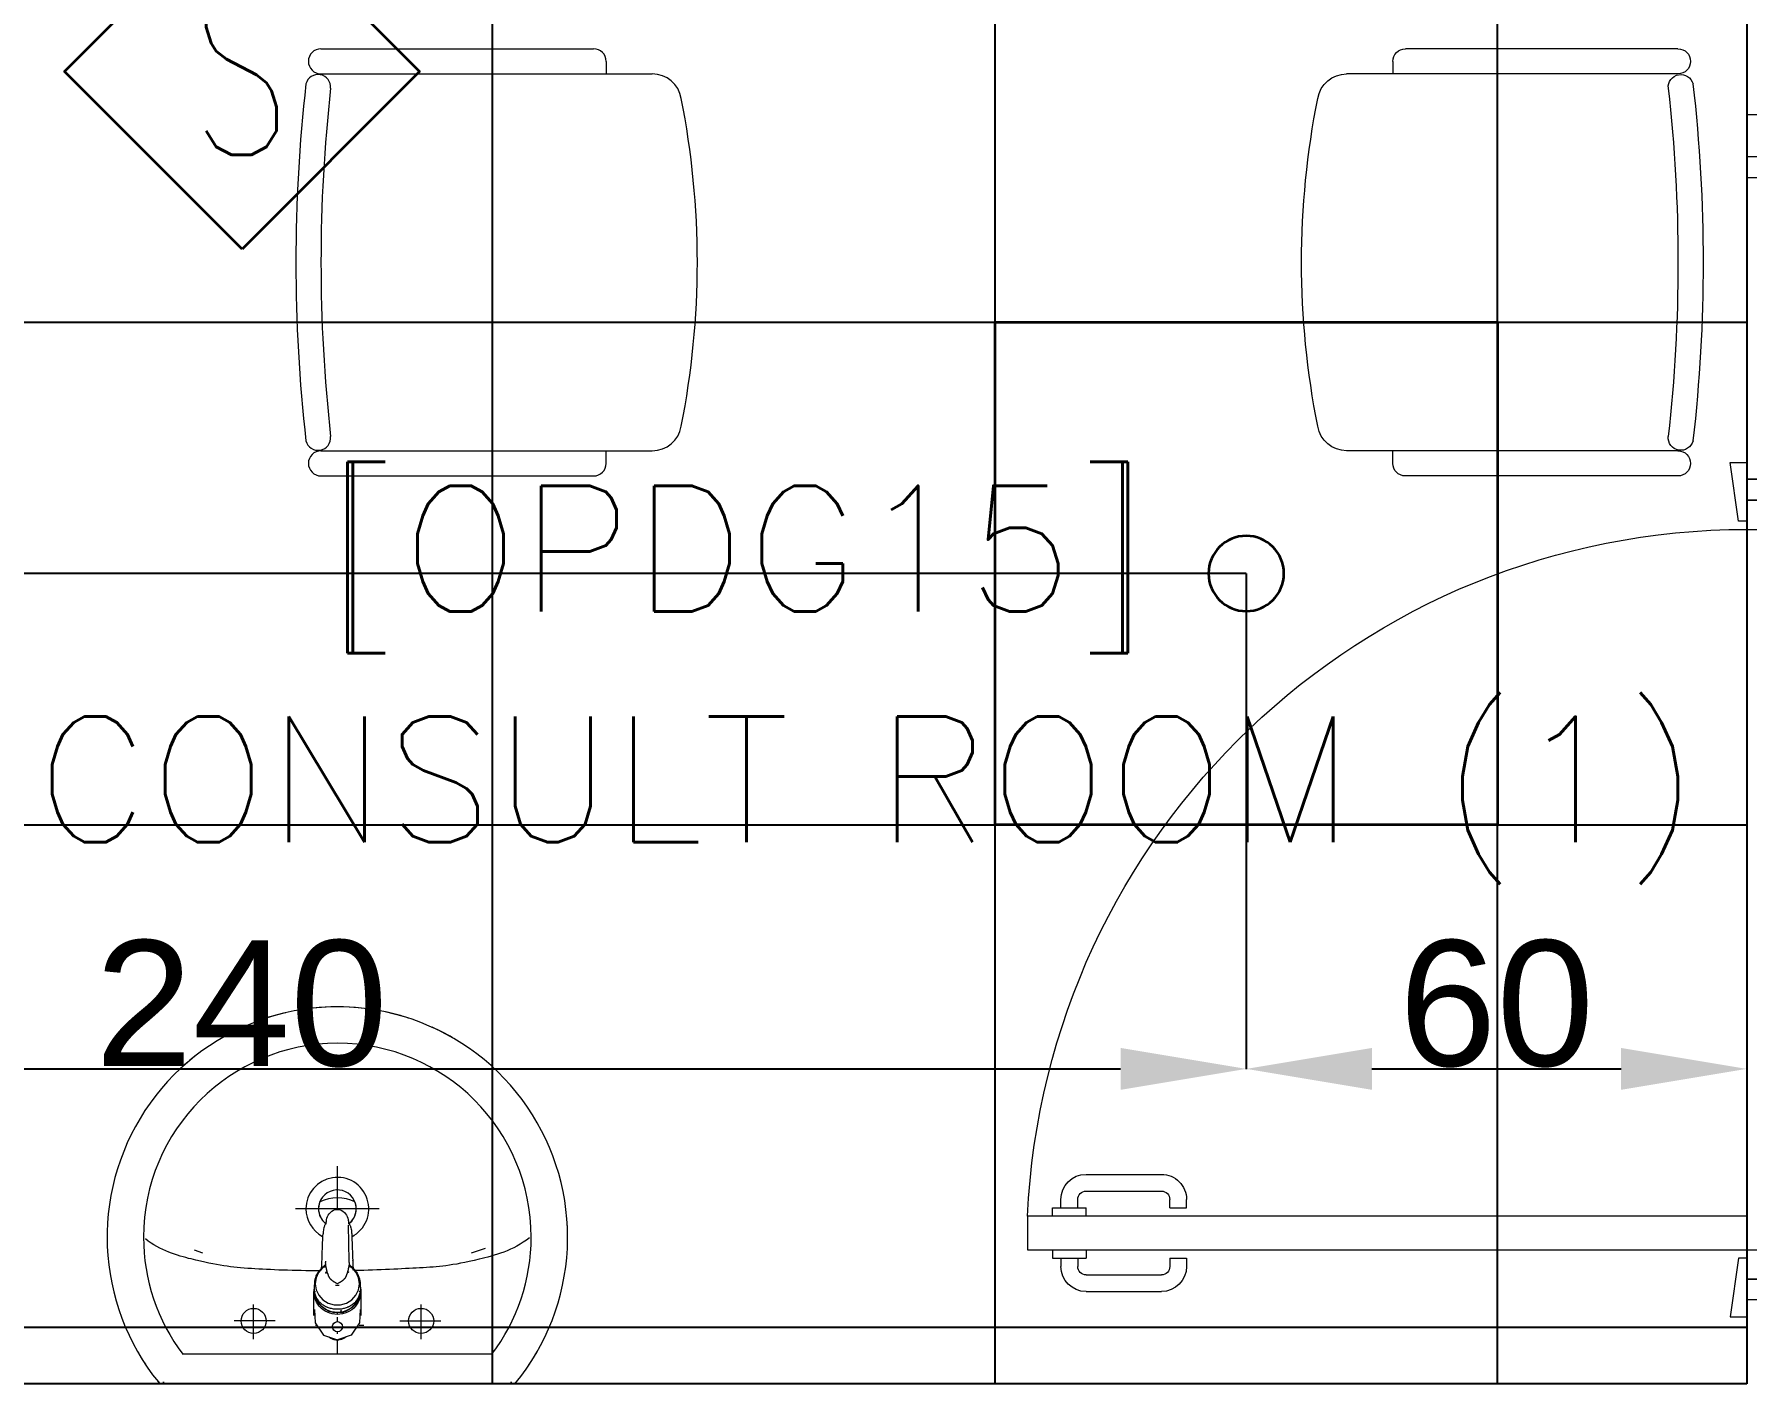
# Model space of a CAD drawing. Header units: inches. Extents: x -12418 to 57169, y -29325 to 19878.
# Drawn here: x 15653 to 17698, y -7167 to -5556 of the extents above; entities that cross this region are included whole.
import ezdxf
from ezdxf.enums import TextEntityAlignment as Align

# ---------------------------------------------------------------- set-up
doc = ezdxf.new("R2010")
doc.units = ezdxf.units.IN
doc.header["$LTSCALE"] = 25
doc.header["$MEASUREMENT"] = 0
doc.header["$PDMODE"] = 3
doc.layers.get('0').update_dxf_attribs({"color": 8})
doc.layers.get('Defpoints').update_dxf_attribs({"color": 8})
for name, color, linetype, lineweight in [('00-Ground Floor$0$72_EGR_BASE_TEXT', 252, 'Continuous', 5), ('00-Ground Floor$0$Aluminum', 251, 'Continuous', 5), ('00-Ground Floor$0$LOADING', 253, 'Continuous', 5), ('00-Ground Floor$0$P-SANR-FIXT', 6, 'Continuous', 18), ('00-Ground Floor$0$P-SANR-FIXT-1', 6, 'Continuous', 13), ('00-Ground Floor$0$Walls', 251, 'Continuous', 5), ('00-Ground Floor$0$Wooden Joinery', 251, 'Continuous', 5), ('E-DIM', 6, 'Continuous', 18), ('E-LITE-CIRC-NUMB', 6, 'Continuous', 25), ('E-LITE-CLNG', 150, 'Continuous', 35), ('E-LITE-CTRL', 6, 'Continuous', 25), ('F-ALRM-CLNG @ 100', 33, 'Continuous', 35)]:
    doc.layers.add(name, color=color, linetype=linetype, lineweight=lineweight)
doc.layers.add('00-Ground Floor$0$False Ceiling', color=251, linetype='Continuous')
doc.styles.add('00-Ground Floor$0$SIMPLEX', font='SIMPLEX.shx', dxfattribs={"height": 150})
doc.styles.add('DC_Simplex', font='SIMPLEX.shx', dxfattribs={"width": 0.7})
doc.styles.get("Standard").update_dxf_attribs({"font": 'arial.ttf'})
doc.dimstyles.get("Standard").update_dxf_attribs({"dimtxt": 150, "dimasz": 150, "dimexe": 0.18, "dimexo": 0.0625, "dimgap": 1, "dimtad": 1, "dimdec": 0, "dimlfac": 0.1, "dimzin": 0, "dimdsep": 46, "dimtxsty": 'Standard', "dimcen": 0.09, "dimclrd": 256, "dimclrt": 7, "dimadec": 0, "dimazin": 0, "dimtfac": 1, "dimtdec": 0, "dimtofl": 0, "dimtmove": 0, "dimatfit": 3, "dimfxl": 1, "dimtolj": 1, "dimtzin": 0, "dimarcsym": 0})

# ---------------------------------------------------------------- blocks, each defined once
blk = doc.blocks.new('00-Ground Floor$0$A$C72370EFE')
at = {"layer": '00-Ground Floor$0$Wooden Joinery'}
for p, q in [((-0.01, -0.04), (-0.02, -0.04)), ((-0.01, -0.03), (-0.01, -0.07)), ((0, -0.03), (-0.01, -0.03)), ((0.04, -0.03), (0.05, -0.03)), ((0.05, -0.03), (0.05, -0.07)), ((0.05, -0.04), (0.06, -0.04)), ((-0.01, -0.06), (-0.02, -0.06)), ((0.05, -0.06), (0.06, -0.06)), ((-0.05, -0.07), (-0.05, -0.16)), ((-0.03, -0.07), (-0.03, -0.16)), ((0, -0.07), (-0.01, -0.07)), ((0.04, -0.07), (0.05, -0.07)), ((0.07, -0.07), (0.07, -0.16)), ((0.09, -0.07), (0.09, -0.16)), ((-0.01, -0.17), (-0.02, -0.17)), ((-0.01, -0.17), (-0.01, -0.19)), ((0.05, -0.17), (0.06, -0.17)), ((0.05, -0.17), (0.05, -0.19)), ((-0.01, -0.19), (-0.02, -0.19)), ((0.05, -0.19), (0.06, -0.19))]:
    blk.add_line(p, q, dxfattribs=at)
for centre, radius, start, end in [((-0.02, -0.07), 0.03, 90, 180), ((0.06, -0.07), 0.03, 0, 90), ((-0.02, -0.07), 0.01, 90, 180), ((0.06, -0.07), 0.01, 0, 90), ((-0.02, -0.16), 0.03, 180, 270), ((-0.02, -0.16), 0.01, 180, 270), ((0.06, -0.16), 0.01, 270, 0), ((0.06, -0.16), 0.03, 270, 0)]:
    blk.add_arc(centre, radius, start, end, dxfattribs=at)
blk = doc.blocks.new('00-Ground Floor$0$A$C5DAD61B4')
at = {"layer": '00-Ground Floor$0$Wooden Joinery'}
for points in [[(80, 959.1), (80, 969.1), (10, 979.1), (10, 959.1)], [(940, 959.1), (940, 969.1), (1010, 979.1), (1010, 959.1)], [(70, 859.1), (70, 849.1), (0, 839.1), (0, 859.1)], [(120, 859.1), (120, 0), (80, 0), (80, 859.1)], [(950, 859.1), (950, 849.1), (1020, 839.1), (1020, 859.1)]]:
    blk.add_lwpolyline(points, close=True, dxfattribs=at)
for points in [[(45, 859.1), (45, 959.1), (20, 959.1), (20, 859.1), (45, 859.1)], [(45, 859.1), (80, 859.1), (80, 899.1), (90, 899.1), (90, 959.1), (45, 959.1), (45, 859.1)], [(975, 859.1), (940, 859.1), (940, 899.1), (930, 899.1), (930, 959.1), (975, 959.1), (975, 859.1)], [(975, 859.1), (975, 959.1), (1000, 959.1), (1000, 859.1), (975, 859.1)]]:
    blk.add_lwpolyline(points, dxfattribs=at)
blk.add_arc((80, 859.1), 860, 272.666, 0, dxfattribs=at)
at = {"layer": '00-Ground Floor$0$Wooden Joinery', "xscale": 999.9999999998854, "yscale": 999.9999999998854, "zscale": 999.9999999998854, "rotation": 180}
blk.add_blockref('00-Ground Floor$0$A$C72370EFE', (120, 0), dxfattribs=at)
blk = doc.blocks.new('00-Ground Floor$0$GF21016-P')
at = {"layer": '00-Ground Floor$0$LOADING', "extrusion": (-1.24384e-09, -1.20261e-09, -1)}
for p, q in [((0.0128, 0.0179), (0.0128, 0.4136)), ((0.4628, 0.0179), (0.4628, 0.4136)), ((-0.0022, 0.3585), (0.0128, 0.3585)), ((0.4778, 0.3585), (0.4628, 0.3585)), ((-0.0172, 0.0179), (-0.0172, 0.3435)), ((0.4928, 0.0179), (0.4928, 0.3435)), ((0.4778, 0.0029), (0.4778, 0.0029))]:
    blk.add_line(p, q, dxfattribs=at)
for centre, radius, start, end in [((-0.2378, -0.5362), 1.0036, 78.7568, 101.2432), ((-0.0478, 0.4136), 0.035, 0, 80.6557), ((-0.4278, 0.4136), 0.035, 99.3443, 180), ((0.0022, 0.3435), 0.015, 0, 90), ((-0.4778, 0.3435), 0.015, 90, 180), ((-0.0284, 0.0145), 0.015, 284.3864, 95.5209), ((-0.2378, 1.8928), 1.8749, 263.6341, 276.3659), ((-0.4471, 0.0145), 0.015, 84.4791, 255.6136), ((0.0022, 0.0179), 0.015, 270, 0), ((0.0022, 0.0179), 0.015, 180, 270), ((-0.2378, 1.8734), 1.8855, 263.5119, 276.4881), ((-0.4778, 0.0179), 0.015, 270, 0), ((-0.4778, 0.0179), 0.015, 180, 270)]:
    blk.add_arc(centre, radius, start, end, dxfattribs=at)
blk = doc.blocks.new('00-Ground Floor$0$FP_138-161_A_00_GFL_-0_080_Einreichung_Grundrisse_100')
at = {"layer": '00-Ground Floor$0$P-SANR-FIXT'}
blk.add_line((-0.0044, -0.0019), (-0.0045, -0.0021), dxfattribs=at)
at = {"layer": '00-Ground Floor$0$P-SANR-FIXT', "flags": 128}
blk.add_lwpolyline([(-0.0057, -0.0037), (-0.0058, -0.0039), (-0.006, -0.004)], dxfattribs=at)
blk = doc.blocks.new('00-Ground Floor$0$FP_139-161_A_00_GFL_-0_080_Einreichung_Grundrisse_100')
at = {"layer": '00-Ground Floor$0$P-SANR-FIXT'}
blk.add_line((0.0045, -0.0022), (0.0044, -0.002), dxfattribs=at)
at = {"layer": '00-Ground Floor$0$P-SANR-FIXT', "flags": 128}
blk.add_lwpolyline([(0.006, -0.004), (0.0059, -0.0039), (0.0057, -0.0038)], dxfattribs=at)
blk = doc.blocks.new('00-Ground Floor$0$IS_Ceraplus_B8204_BIM_BG _1_ - B8204AA - CERAPLUS single lever basin mixer with pop-up waste-V137-161_A_00_GFL_-0_080_Einreichung_Grundrisse_100')
at = {"layer": '00-Ground Floor$0$P-SANR-FIXT-1'}
h = blk.add_hatch(dxfattribs=at)
h.set_pattern_fill('FP_26', color=256, style=0, pattern_type=2)
h.set_pattern_definition([(225, (0.009, 0), (0.010607, -0.010607), []), (315, (0.009, 0), (0.010607, 0.010607), [])])
h.paths.add_polyline_path([(0.0056, -0.002), (0.0058, -0.0024), (0.0058, -0.0021)])
h.paths.add_polyline_path([(0.007, -0.0039), (0.0088, -0.0045), (0.0084, -0.0043)])
at = {"layer": '00-Ground Floor$0$LOADING'}
for p, q in [((-0.028, 0), (-0.028, -0.0281)), ((0.028, -0.0281), (0.028, 0)), ((-0.0274, -0.0337), (-0.0271, -0.0392)), ((-0.0262, -0.0282), (-0.0263, -0.0287)), ((0.0263, -0.0287), (0.0262, -0.0282)), ((0.0262, -0.0293), (0.0263, -0.0287)), ((0.0271, -0.0392), (0.0274, -0.0337)), ((-0.0137, -0.0512), (-0.0129, -0.0517)), ((0.0124, -0.052), (0.0133, -0.0515)), ((0.0185, -0.0618), (0.019, -0.0539)), ((0.019, -0.0539), (0.0188, -0.0561)), ((0.014, -0.0647), (0.0133, -0.1077))]:
    blk.add_line(p, q, dxfattribs=at)
at = {"layer": '00-Ground Floor$0$LOADING', "flags": 128}
for points in [[(-0.0272, -0.0069), (-0.0266, 0.009), (-0.0165, 0.0236), (0, 0.0291)], [(0.0272, -0.0069), (0.0266, 0.009), (0.0165, 0.0236), (0, 0.0291)], [(-0.0176, -0.0568), (-0.0224, -0.0513), (-0.0254, -0.0448), (-0.0264, -0.0376), (-0.0253, -0.0305), (-0.0222, -0.024), (-0.0172, -0.0186), (-0.0109, -0.0147), (-0.0037, -0.0127), (0.0037, -0.0127), (0.0109, -0.0147), (0.0172, -0.0186), (0.0222, -0.024), (0.0253, -0.0305), (0.0264, -0.0376), (0.0254, -0.0448), (0.0224, -0.0513), (0.0176, -0.0568)], [(-0.0271, -0.0393), (-0.027, -0.0403), (-0.0269, -0.0414), (-0.0267, -0.0424), (-0.0265, -0.0434), (-0.0262, -0.0444), (-0.0259, -0.0454), (-0.0255, -0.0464), (-0.0252, -0.0474), (-0.0247, -0.0484), (-0.0243, -0.0493), (-0.0238, -0.0502), (-0.0232, -0.0511), (-0.0226, -0.052), (-0.022, -0.0529), (-0.0214, -0.0537), (-0.0207, -0.0545), (-0.0199, -0.0553), (-0.0192, -0.0561), (-0.0184, -0.0568), (-0.0176, -0.0575), (-0.0173, -0.0577)], [(0.0173, -0.0577), (0.0181, -0.057), (0.0189, -0.0563), (0.0197, -0.0556), (0.0204, -0.0548), (0.0211, -0.054), (0.0218, -0.0532), (0.0224, -0.0523), (0.023, -0.0514), (0.0236, -0.0505), (0.0241, -0.0496), (0.0246, -0.0487), (0.025, -0.0477), (0.0254, -0.0467), (0.0258, -0.0458), (0.0261, -0.0448), (0.0264, -0.0437), (0.0266, -0.0427), (0.0268, -0.0417), (0.027, -0.0407), (0.0271, -0.0396), (0.0271, -0.0393)], [(-0.019, -0.0539), (-0.0185, -0.0615), (-0.0185, -0.0618)], [(-0.0162, -0.0579), (-0.0156, -0.058), (-0.0151, -0.0581), (-0.0146, -0.0583), (-0.0142, -0.0586), (-0.0139, -0.0588), (-0.0138, -0.0591)], [(-0.0138, -0.0591), (-0.0139, -0.0612), (-0.014, -0.0633)], [(0.0138, -0.0591), (0.0139, -0.0588), (0.0142, -0.0586), (0.0146, -0.0583), (0.0151, -0.0581), (0.0156, -0.058), (0.0162, -0.0579)], [(0.014, -0.0633), (0.0139, -0.0612), (0.0138, -0.0591)], [(0.0171, -0.0578), (0.0174, -0.0575), (0.0176, -0.0568)], [(-0.0181, -0.0728), (-0.0177, -0.083), (-0.0172, -0.0938)], [(0.0172, -0.0938), (0.0177, -0.083), (0.0181, -0.0728)], [(0.0184, -0.0651), (0.0184, -0.0652), (0.0184, -0.0652), (0.0184, -0.0652), (0.0184, -0.0654), (0.0184, -0.0655)], [(-0.0129, -0.1142), (-0.0124, -0.1161), (-0.0118, -0.1179), (-0.0109, -0.1197), (-0.0098, -0.1214), (-0.0084, -0.123), (-0.0067, -0.1244), (-0.0047, -0.1255), (-0.0025, -0.1263), (0, -0.1266)], [(0, -0.1266), (0.0025, -0.1263), (0.0047, -0.1255), (0.0067, -0.1244), (0.0084, -0.123), (0.0098, -0.1214), (0.0109, -0.1197), (0.0118, -0.1179), (0.0124, -0.1161), (0.0129, -0.1142)]]:
    blk.add_lwpolyline(points, dxfattribs=at)
at = {"layer": '00-Ground Floor$0$LOADING'}
for centre, radius, start, end in [((0, 0.0135), 0.00603, 0, 180), ((0, 0.0135), 0.00603, 180, 0), ((-0.009, 0), 0.005, 300, 315), ((0.009, 0), 0.005, 225, 240)]:
    blk.add_arc(centre, radius, start, end, dxfattribs=at)
for centre, major_axis, start_param, end_param in [((0, -0.0281), (-0.028, 0), 4.712389, 6.47291), ((0, -0.0287), (0.0267, 0), 1.570796, 3.036556), ((0, -0.0287), (0.0263, 0), 2.625648, 2.791756), ((0, -0.0287), (-0.0263, 0), 4.712389, 5.759587), ((0, -0.0281), (0.028, 0), 6.093357, 7.853982), ((0, -0.0287), (0.0267, 0), 0.105099, 1.570796), ((0, -0.0287), (0.0262, 0), 0.523599, 1.570796), ((0, -0.0287), (0.0262, 0), 0.349919, 0.515945), ((0, -0.0321), (0.0275, 0), 3.141823, 3.202701), ((0, -0.0321), (0.0275, 0), 3.239313, 3.439417), ((0, -0.0281), (0.028, 0), 3.371221, 3.483334), ((0, -0.0287), (0.0267, 0), 6.059374, 6.108652), ((0, -0.0321), (0.0275, 0), 5.985527, 6.185455), ((0, -0.0281), (0.028, 0), 5.94107, 6.05344), ((0, -0.0321), (0.0275, 0), 6.222066, 6.282955), ((0, -0.0312), (0.0248, 0), 4.111947, 4.191073), ((0, -0.0281), (0.028, 0), 4.202431, 4.259552), ((0, -0.0287), (0.0263, 0), 4.169225, 4.2325), ((0, -0.0281), (0.028, 0), 5.172057, 5.222265)]:
    blk.add_ellipse(centre, major_axis=major_axis, ratio=0.961262, start_param=start_param, end_param=end_param, dxfattribs=at)
for points, knots in [([(-0.0215, -0.0162), (-0.0216, -0.0163), (-0.0219, -0.0167), (-0.0227, -0.0177), (-0.0238, -0.0192), (-0.0249, -0.0211), (-0.0258, -0.0231), (-0.0266, -0.0253), (-0.0273, -0.0282), (-0.0275, -0.0305), (-0.0275, -0.0321)], [0.7859035, 0.7859035, 0.7859035, 0.7859035, 0.7916667, 0.8055556, 0.8333333, 0.8611111, 0.8888889, 0.9166667, 0.9444444, 1, 1, 1, 1]), ([(0.021, -0.0157), (0.0208, -0.0154), (0.0203, -0.0149), (0.0192, -0.0139), (0.0177, -0.0127), (0.0161, -0.0117), (0.0148, -0.0109), (0.0138, -0.0104), (0.0127, -0.0099), (0.0113, -0.0093), (0.0087, -0.0084), (0.0048, -0.0075), (0, -0.0071), (-0.0048, -0.0075), (-0.0087, -0.0084), (-0.0113, -0.0093), (-0.0127, -0.0099), (-0.0138, -0.0104), (-0.0148, -0.0109), (-0.0161, -0.0117), (-0.0177, -0.0127), (-0.0191, -0.0139), (-0.0202, -0.0149), (-0.0208, -0.0154), (-0.021, -0.0157)], [0.2222222, 0.2222222, 0.2222222, 0.2222222, 0.2361111, 0.25, 0.2777778, 0.3055556, 0.3194444, 0.3333333, 0.3472222, 0.3611111, 0.3888889, 0.4444444, 0.5, 0.5555556, 0.6111111, 0.6388889, 0.6527778, 0.6666667, 0.6805556, 0.6944444, 0.7222222, 0.75, 0.7638889, 0.7777778, 0.7777778, 0.7777778, 0.7777778]), ([(0.0275, -0.0321), (0.0275, -0.0305), (0.0273, -0.0282), (0.0266, -0.0253), (0.0258, -0.0231), (0.0249, -0.0211), (0.0238, -0.0192), (0.0227, -0.0177), (0.0219, -0.0167), (0.0216, -0.0163), (0.0215, -0.0162)], [0, 0, 0, 0, 0.0555556, 0.0833333, 0.1111111, 0.1388889, 0.1666667, 0.1944444, 0.2083333, 0.2142181, 0.2142181, 0.2142181, 0.2142181]), ([(0, -0.0378), (-0.0005, -0.038), (-0.0012, -0.0384), (-0.0021, -0.0389), (-0.0028, -0.0393), (-0.0035, -0.0397), (-0.0042, -0.04), (-0.0049, -0.0405), (-0.0055, -0.0409), (-0.0061, -0.0414), (-0.0067, -0.0419), (-0.0072, -0.0424), (-0.0078, -0.0429), (-0.0083, -0.0435), (-0.0088, -0.0441), (-0.0092, -0.0446), (-0.0096, -0.0452), (-0.01, -0.0459), (-0.0103, -0.0466), (-0.0105, -0.0472), (-0.0107, -0.0477), (-0.0108, -0.0481), (-0.0109, -0.0484), (-0.0111, -0.0489), (-0.0114, -0.0497), (-0.0118, -0.0509), (-0.0122, -0.0521), (-0.0124, -0.053), (-0.0126, -0.0537), (-0.0128, -0.0544), (-0.0129, -0.0552), (-0.0131, -0.0559), (-0.0132, -0.0566), (-0.0134, -0.0572), (-0.0136, -0.0581), (-0.0137, -0.0587), (-0.0138, -0.0591)], [0, 0, 0, 0, 0.055556, 0.083333, 0.111111, 0.138889, 0.166667, 0.194444, 0.222222, 0.25, 0.277778, 0.305556, 0.333333, 0.361111, 0.388889, 0.416667, 0.444444, 0.472222, 0.5, 0.527778, 0.541667, 0.555556, 0.569444, 0.583333, 0.611111, 0.666667, 0.722222, 0.75, 0.777778, 0.805556, 0.833333, 0.861111, 0.888889, 0.916667, 0.944444, 1, 1, 1, 1]), ([(0, -0.0357), (-0.0006, -0.0357), (-0.0013, -0.0357), (-0.002, -0.0357), (-0.0022, -0.0357)], [0, 0, 0, 0, 0.1, 0.1298359, 0.1298359, 0.1298359, 0.1298359]), ([(0.0022, -0.0357), (0.002, -0.0357), (0.0013, -0.0357), (0.0006, -0.0357), (0, -0.0357)], [0.8701578, 0.8701578, 0.8701578, 0.8701578, 0.9, 1, 1, 1, 1]), ([(0.0138, -0.0591), (0.0137, -0.0587), (0.0136, -0.0581), (0.0134, -0.0572), (0.0132, -0.0566), (0.0131, -0.0559), (0.0129, -0.0552), (0.0128, -0.0544), (0.0126, -0.0537), (0.0124, -0.053), (0.0122, -0.0521), (0.0118, -0.0509), (0.0114, -0.0497), (0.0111, -0.0489), (0.0109, -0.0484), (0.0108, -0.0481), (0.0107, -0.0477), (0.0105, -0.0472), (0.0103, -0.0466), (0.01, -0.0459), (0.0096, -0.0452), (0.0092, -0.0446), (0.0088, -0.0441), (0.0083, -0.0435), (0.0078, -0.0429), (0.0072, -0.0424), (0.0067, -0.0419), (0.0061, -0.0414), (0.0055, -0.0409), (0.0049, -0.0405), (0.0042, -0.04), (0.0035, -0.0397), (0.0028, -0.0393), (0.0021, -0.0389), (0.0012, -0.0384), (0.0005, -0.038), (0, -0.0378)], [0, 0, 0, 0, 0.055556, 0.083333, 0.111111, 0.138889, 0.166667, 0.194444, 0.222222, 0.25, 0.277778, 0.333333, 0.388889, 0.416667, 0.430556, 0.444444, 0.458333, 0.472222, 0.5, 0.527778, 0.555556, 0.583333, 0.611111, 0.638889, 0.666667, 0.694444, 0.722222, 0.75, 0.777778, 0.805556, 0.833333, 0.861111, 0.888889, 0.916667, 0.944444, 1, 1, 1, 1]), ([(-0.0188, -0.0538), (-0.0188, -0.0547), (-0.0186, -0.0582), (-0.0185, -0.0619), (-0.0184, -0.0646)], [0.6724021, 0.6724021, 0.6724021, 0.6724021, 0.75, 1, 1, 1, 1]), ([(-0.0162, -0.0579), (-0.0162, -0.0578), (-0.0163, -0.0578), (-0.0165, -0.0577), (-0.0166, -0.0575), (-0.0167, -0.0574), (-0.0169, -0.0573), (-0.017, -0.0572), (-0.0172, -0.0571), (-0.0173, -0.057), (-0.0175, -0.0569), (-0.0176, -0.0568)], [0, 0, 0, 0, 0.1, 0.2, 0.3, 0.4, 0.5, 0.6, 0.7, 0.8, 1, 1, 1, 1]), ([(-0.0148, -0.0587), (-0.015, -0.0586), (-0.0159, -0.0583), (-0.0167, -0.058), (-0.0172, -0.0578)], [0.8, 0.8, 0.8, 0.8, 0.85, 1, 1, 1, 1]), ([(0.0141, -0.0613), (0.0141, -0.0611), (0.0143, -0.0608), (0.0145, -0.0604), (0.0148, -0.06), (0.0151, -0.0596), (0.0153, -0.0594), (0.0155, -0.0592), (0.0156, -0.059), (0.0158, -0.0588), (0.016, -0.0587), (0.0163, -0.0585), (0.0165, -0.0583), (0.0166, -0.0582)], [0.3333333, 0.3333333, 0.3333333, 0.3333333, 0.4166667, 0.5, 0.5833333, 0.6666667, 0.7083333, 0.75, 0.7916667, 0.8333333, 0.875, 0.9166667, 1, 1, 1, 1]), ([(0.0176, -0.0568), (0.0175, -0.0569), (0.0173, -0.057), (0.0172, -0.0571), (0.017, -0.0572), (0.0169, -0.0573), (0.0167, -0.0574), (0.0166, -0.0575), (0.0165, -0.0577), (0.0163, -0.0578), (0.0162, -0.0578), (0.0162, -0.0579)], [0, 0, 0, 0, 0.2, 0.3, 0.4, 0.5, 0.6, 0.7, 0.8, 0.9, 1, 1, 1, 1]), ([(0.0184, -0.0646), (0.0185, -0.0619), (0.0186, -0.0582), (0.0188, -0.0547), (0.0188, -0.0538)], [0, 0, 0, 0, 0.25, 0.3275586, 0.3275586, 0.3275586, 0.3275586]), ([(-0.0131, -0.1116), (-0.0132, -0.1115), (-0.0135, -0.1109), (-0.0141, -0.1099), (-0.0147, -0.1086), (-0.0153, -0.1072), (-0.0159, -0.1053), (-0.0167, -0.1021), (-0.0171, -0.0992), (-0.0171, -0.0973)], [0.4856715, 0.4856715, 0.4856715, 0.4856715, 0.5, 0.55, 0.6, 0.65, 0.7, 0.8, 1, 1, 1, 1]), ([(0.0131, -0.1116), (0.0133, -0.1113), (0.0137, -0.1106), (0.0142, -0.1096), (0.0147, -0.1084), (0.0153, -0.1072), (0.0159, -0.1053), (0.0167, -0.1021), (0.0171, -0.0992), (0.0171, -0.0973)], [-0.5143371, -0.5143371, -0.5143371, -0.5143371, -0.475, -0.4375, -0.4, -0.35, -0.3, -0.2, 0, 0, 0, 0]), ([(-0.0132, -0.1091), (-0.0132, -0.1096), (-0.0132, -0.1103), (-0.0132, -0.1111), (-0.0132, -0.1115), (-0.0132, -0.1118), (-0.0131, -0.1122), (-0.0131, -0.1125), (-0.0131, -0.1128), (-0.0131, -0.1131), (-0.013, -0.1134), (-0.013, -0.1138), (-0.0129, -0.1141), (-0.0129, -0.1142)], [0.2, 0.2, 0.2, 0.2, 0.4, 0.5, 0.55, 0.6, 0.65, 0.7, 0.75, 0.8, 0.85, 0.9, 1, 1, 1, 1]), ([(0.0129, -0.1142), (0.0129, -0.1141), (0.013, -0.1138), (0.013, -0.1134), (0.0131, -0.1131), (0.0131, -0.1128), (0.0131, -0.1125), (0.0131, -0.1122), (0.0132, -0.1118), (0.0132, -0.1115), (0.0132, -0.1111), (0.0132, -0.1103), (0.0132, -0.1096), (0.0132, -0.1091)], [0, 0, 0, 0, 0.1, 0.15, 0.2, 0.25, 0.3, 0.35, 0.4, 0.45, 0.5, 0.6, 0.8, 0.8, 0.8, 0.8])]:
    blk.add_open_spline(points, degree=3, knots=knots, dxfattribs=at)
for points in [[(-0.0172, -0.0578), (-0.0171, -0.0578), (-0.0169, -0.058), (-0.0167, -0.0581), (-0.0166, -0.0582)], [(-0.0162, -0.0579), (-0.0162, -0.0579), (-0.0164, -0.0581), (-0.0165, -0.0582), (-0.0166, -0.0583), (-0.0166, -0.0582), (-0.0166, -0.0582)], [(-0.0166, -0.0582), (-0.0163, -0.0585), (-0.0156, -0.059), (-0.0148, -0.0599), (-0.0142, -0.0609), (-0.0139, -0.0617), (-0.0138, -0.0621)], [(0.0172, -0.0578), (0.0168, -0.0579), (0.0158, -0.0583), (0.0147, -0.0587), (0.0141, -0.059)], [(0.0166, -0.0582), (0.0166, -0.0582), (0.0166, -0.0583), (0.0165, -0.0582), (0.0164, -0.0581), (0.0162, -0.0579), (0.0162, -0.0579)], [(0.0166, -0.0582), (0.0167, -0.0582), (0.0168, -0.0581), (0.0169, -0.058), (0.0169, -0.058)], [(0.0169, -0.058), (0.017, -0.0579), (0.0171, -0.0579), (0.0171, -0.0578)], [(-0.0184, -0.0646), (-0.0183, -0.0659), (-0.0182, -0.0684), (-0.0181, -0.0709), (-0.0181, -0.0721)], [(-0.014, -0.0633), (-0.014, -0.0633), (-0.014, -0.0633), (-0.014, -0.0633)], [(-0.014, -0.0646), (-0.014, -0.0644), (-0.014, -0.064), (-0.014, -0.0635), (-0.014, -0.0633)], [(0.014, -0.0633), (0.014, -0.0633), (0.014, -0.0633), (0.014, -0.0633)], [(0.014, -0.0633), (0.014, -0.0635), (0.014, -0.064), (0.014, -0.0644), (0.014, -0.0647)], [(0.0181, -0.0721), (0.0181, -0.0709), (0.0182, -0.0684), (0.0183, -0.0659), (0.0184, -0.0646)], [(-0.0172, -0.0938), (-0.0172, -0.0944), (-0.0172, -0.0956), (-0.0171, -0.0967), (-0.0171, -0.0973)], [(0.0171, -0.0973), (0.0171, -0.0967), (0.0172, -0.0956), (0.0172, -0.0944), (0.0172, -0.0938)]]:
    blk.add_open_spline(points, degree=3, dxfattribs=at)
for name in ['00-Ground Floor$0$FP_138-161_A_00_GFL_-0_080_Einreichung_Grundrisse_100', '00-Ground Floor$0$FP_139-161_A_00_GFL_-0_080_Einreichung_Grundrisse_100']:
    blk.add_blockref(name, (0, 0), dxfattribs=at)
blk = doc.blocks.new('00-Ground Floor$0$_100_WB_KER_REN_55x45x18 - _100_WB_KER_REN_55x45x18-V63-161_A_00_GFL_-0_080_Einreichung_Grundrisse_100')
at = {"layer": '00-Ground Floor$0$LOADING'}
for p, q in [((-0.2075, 0.225), (-0.2075, 0.2227)), ((0.2074, 0.225), (-0.2074, 0.225)), ((0.2075, 0.2227), (0.2075, 0.225)), ((-0.1855, 0.1899), (0.1855, 0.1899)), ((0, 0.1899), (0, 0.1724)), ((-0.1, 0.172), (-0.1, 0.1303)), ((0, 0.1656), (0, 0.1628)), ((0.1, 0.172), (0.1, 0.1303)), ((-0.0744, 0.15), (-0.1234, 0.15)), ((-0.0259, 0.155), (-0.0315, 0.155)), ((0, 0.1509), (0, 0.1454)), ((0.026, 0.155), (0.0248, 0.155)), ((0.0744, 0.15), (0.1234, 0.15)), ((0, 0.1422), (0, 0.1399)), ((-0.1763, 0.0637), (-0.1598, 0.0692)), ((0.1605, 0.0691), (0.1707, 0.0656)), ((-0.05, 0.0161), (0.05, 0.0161)), ((0, 0.0168), (0, -0.0348))]:
    blk.add_line(p, q, dxfattribs=at)
at = {"layer": '00-Ground Floor$0$LOADING', "flags": 128}
for points in [[(-0.2121, 0.225), (-0.219, 0.2164), (-0.2254, 0.2075), (-0.2316, 0.1983), (-0.2373, 0.189), (-0.2427, 0.1794), (-0.2476, 0.1696), (-0.2522, 0.1596), (-0.2564, 0.1494), (-0.2602, 0.1391), (-0.2635, 0.1286), (-0.2665, 0.118), (-0.269, 0.1073), (-0.271, 0.0965), (-0.2727, 0.0856), (-0.2739, 0.0747), (-0.2747, 0.0637), (-0.275, 0.0527), (-0.275, 0.05)], [(0.275, 0.05), (0.2748, 0.061), (0.2741, 0.072), (0.273, 0.0829), (0.2715, 0.0938), (0.2695, 0.1046), (0.2671, 0.1154), (0.2643, 0.126), (0.261, 0.1365), (0.2574, 0.1469), (0.2533, 0.1571), (0.2488, 0.1671), (0.2439, 0.177), (0.2387, 0.1866), (0.233, 0.1961), (0.227, 0.2053), (0.2206, 0.2142), (0.2138, 0.2229), (0.2121, 0.225)], [(-0.275, 0.05), (-0.2748, 0.039), (-0.2741, 0.028), (-0.273, 0.0171), (-0.2715, 0.0062), (-0.2695, -0.0046), (-0.2671, -0.0154), (-0.2643, -0.026), (-0.261, -0.0365), (-0.2574, -0.0469), (-0.2533, -0.0571), (-0.2488, -0.0671), (-0.2439, -0.077), (-0.2387, -0.0866), (-0.233, -0.0961), (-0.227, -0.1053), (-0.2206, -0.1142), (-0.2138, -0.1229), (-0.2067, -0.1313), (-0.1993, -0.1395), (-0.1916, -0.1473), (-0.1836, -0.1548), (-0.1752, -0.162), (-0.1666, -0.1688), (-0.1577, -0.1753), (-0.1486, -0.1814), (-0.1392, -0.1872), (-0.1296, -0.1925), (-0.1198, -0.1975), (-0.1098, -0.2021), (-0.0996, -0.2063), (-0.0893, -0.2101), (-0.0788, -0.2135), (-0.0682, -0.2164), (-0.0575, -0.2189), (-0.0467, -0.221), (-0.0359, -0.2227), (-0.0249, -0.2239), (-0.014, -0.2246), (-0.003, -0.225), (0.008, -0.2249), (0.019, -0.2243), (0.03, -0.2234), (0.0409, -0.2219), (0.0517, -0.2201), (0.0625, -0.2178), (0.0731, -0.2151), (0.0837, -0.212), (0.0941, -0.2084), (0.1043, -0.2044), (0.1144, -0.2001), (0.1243, -0.1953), (0.1341, -0.1901), (0.1436, -0.1846), (0.1528, -0.1786), (0.1618, -0.1723), (0.1706, -0.1657), (0.1791, -0.1587), (0.1873, -0.1514), (0.1952, -0.1437), (0.2028, -0.1358), (0.21, -0.1275), (0.217, -0.119), (0.2236, -0.1101), (0.2298, -0.1011), (0.2356, -0.0918), (0.2411, -0.0822), (0.2462, -0.0725), (0.2509, -0.0625), (0.2552, -0.0524), (0.2591, -0.0421), (0.2626, -0.0317), (0.2656, -0.0211), (0.2683, -0.0104), (0.2705, 0.0003), (0.2722, 0.0112), (0.2736, 0.0221), (0.2745, 0.0331), (0.2749, 0.0441), (0.275, 0.05)]]:
    blk.add_lwpolyline(points, dxfattribs=at)
at = {"layer": '00-Ground Floor$0$LOADING'}
for centre in [(-0.1, 0.15), (0.1, 0.15)]:
    blk.add_circle(centre, 0.015, dxfattribs=at)
for centre, radius, start, end in [((0, 0.05), 0.275, 140.4788, 141.2381), ((0, 0.05), 0.275, 38.7619, 39.5212), ((0, 0.05), 0.275, 145.9324, 150.3591), ((0, 0.05), 0.2315, 142.8209, 180), ((0, 0.05), 0.2315, 0, 37.1791), ((0, 0.05), 0.275, 29.6409, 34.0676), ((0, 0.155), 0.0175, 54.0899, 125.9101), ((0, 0.155), 0.0175, 68.869, 83.8798), ((0, 0.155), 0.0175, 251.9463, 258.2346), ((0, 0.05), 0.275, 180, 183.6225), ((0, 0.05), 0.2315, 180, 0), ((0, 0.0161), 0.0375, 117.1305, 0), ((0, 0.0161), 0.0375, 0, 61.4146), ((0, 0.0161), 0.0225, 129.5025, 0), ((0, 0.0161), 0.0225, 156.725, 162.0134), ((0, 0.0161), 0.0225, 138.0808, 143.3939), ((0, 0.0161), 0.0225, 0, 51.4286), ((0, 0.0161), 0.0225, 36.616, 41.9265), ((0, 0.0161), 0.0225, 17.9887, 23.276), ((0, 0.0161), 0.0225, 180, 193.3417), ((0, 0.0161), 0.0225, 197.0466, 201.508), ((0, 0.05), 0.047, 243.4433, 296.5567), ((0, 0.0161), 0.0225, 338.492, 342.9534), ((0, 0.0161), 0.0225, 346.6583, 0), ((0, 0.05), 0.275, 307.6689, 312), ((0, 0.05), 0.275, 240, 245.6589), ((0, 0.05), 0.275, 252, 257.5535), ((0, 0.05), 0.275, 264, 276), ((0, 0.05), 0.275, 282.9241, 288)]:
    blk.add_arc(centre, radius, start, end, dxfattribs=at)
for points, knots in [([(-0.2074, 0.225), (-0.2078, 0.225), (-0.2086, 0.225), (-0.2095, 0.225), (-0.2102, 0.225), (-0.2106, 0.225), (-0.2109, 0.225), (-0.2111, 0.225), (-0.2114, 0.225), (-0.2116, 0.225), (-0.2118, 0.225), (-0.2119, 0.225), (-0.2119, 0.225)], [-1, -1, -1, -1, -0.8333333, -0.6666667, -0.5833333, -0.5, -0.4583333, -0.4166667, -0.3333333, -0.2916667, -0.25, -0.1666667, -0.1666667, -0.1666667, -0.1666667]), ([(0.2119, 0.225), (0.2119, 0.225), (0.2118, 0.225), (0.2116, 0.225), (0.2114, 0.225), (0.2111, 0.225), (0.2109, 0.225), (0.2106, 0.225), (0.2102, 0.225), (0.2095, 0.225), (0.2086, 0.225), (0.2078, 0.225), (0.2074, 0.225)], [-0.8333333, -0.8333333, -0.8333333, -0.8333333, -0.75, -0.7083333, -0.6666667, -0.5833333, -0.5416667, -0.5, -0.4166667, -0.3333333, -0.1666667, 0, 0, 0, 0]), ([(-0.0037, 0.1721), (-0.0046, 0.1719), (-0.0064, 0.1714), (-0.0081, 0.1705), (-0.009, 0.17)], [0.5653198, 0.5653198, 0.5653198, 0.5653198, 0.6111111, 0.6666667, 0.6666667, 0.6666667, 0.6666667]), ([(0.009, 0.17), (0.0086, 0.1703), (0.0077, 0.1708), (0.0059, 0.1715), (0.0046, 0.1719), (0.0037, 0.1721)], [0.3333333, 0.3333333, 0.3333333, 0.3333333, 0.3611111, 0.3888889, 0.4346482, 0.4346482, 0.4346482, 0.4346482]), ([(-0.2294, 0.0509), (-0.2103, 0.066), (-0.1431, 0.0839), (-0.1084, 0.0863), (-0.0496, 0.0893), (-0.0206, 0.0899)], [0.0392191, 0.0392191, 0.0392191, 0.0392191, 0.1715289, 0.4228457, 0.6475389, 0.6475389, 0.6475389, 0.6475389]), ([(0.0209, 0.0903), (0.0512, 0.0901), (0.1113, 0.0879), (0.1514, 0.0828), (0.2115, 0.0665), (0.2292, 0.052)], [0.7533082, 0.7533082, 0.7533082, 0.7533082, 0.9865548, 1.235629, 1.3638988, 1.3638988, 1.3638988, 1.3638988]), ([(-0.0141, 0.0337), (-0.0162, 0.0319), (-0.0207, 0.0267), (-0.0225, 0.02), (-0.0225, 0.0161)], [0.7144203, 0.7144203, 0.7144203, 0.7144203, 0.8333333, 1, 1, 1, 1]), ([(0.0225, 0.0161), (0.0225, 0.0187), (0.0216, 0.0239), (0.0182, 0.0298), (0.0152, 0.0327), (0.0141, 0.0337)], [0, 0, 0, 0, 0.1111111, 0.2222222, 0.285568, 0.285568, 0.285568, 0.285568])]:
    blk.add_open_spline(points, degree=3, knots=knots, dxfattribs=at)
for points in [[(-0.2075, 0.2227), (-0.2075, 0.2231), (-0.2075, 0.2235), (-0.2075, 0.2239)], [(0.2075, 0.2239), (0.2075, 0.2235), (0.2075, 0.2231), (0.2075, 0.2227)], [(-0.1852, 0.1899), (-0.1853, 0.1899), (-0.1854, 0.1899), (-0.1855, 0.1899)], [(0.1855, 0.1899), (0.1854, 0.1899), (0.1853, 0.1899), (0.1852, 0.1899)], [(-0.0009, 0.1725), (-0.0013, 0.1725), (-0.0018, 0.1724), (-0.0022, 0.1724)], [(0.0022, 0.1724), (0.0018, 0.1724), (0.0013, 0.1725), (0.0009, 0.1725)], [(-0.0225, 0.0161), (-0.0225, 0.0147), (-0.0222, 0.012), (-0.0215, 0.0093), (-0.021, 0.008)], [(0.021, 0.008), (0.0215, 0.0093), (0.0222, 0.012), (0.0225, 0.0147), (0.0225, 0.0161)]]:
    blk.add_open_spline(points, degree=3, dxfattribs=at)
at = {"layer": '00-Ground Floor$0$LOADING', "xscale": -1, "rotation": 5.088887490341627e-12}
blk.add_blockref('00-Ground Floor$0$IS_Ceraplus_B8204_BIM_BG _1_ - B8204AA - CERAPLUS single lever basin mixer with pop-up waste-V137-161_A_00_GFL_-0_080_Einreichung_Grundrisse_100', (0, 0.1434), dxfattribs=at)
blk = doc.blocks.new('00-Ground Floor$0$A$C37be4daf')
at = {"layer": '00-Ground Floor$0$Aluminum'}
for p, q in [((1416, 598.2), (216, 598.2)), ((241, 498.2), (241, 598.2)), ((291, 548.2), (291, 598.2)), ((1341, 548.2), (1341, 598.2)), ((1391, 498.2), (1391, 598.2)), ((291, 573.2), (1341, 573.2)), ((1391, 548.2), (241, 548.2)), ((1416, 498.2), (216, 498.2))]:
    blk.add_line(p, q, dxfattribs=at)
at = {"layer": '00-Ground Floor$0$Walls'}
for p, q in [((216, 498.2), (216, 598.2)), ((1416, 498.2), (1416, 598.2))]:
    blk.add_line(p, q, dxfattribs=at)
blk = doc.blocks.new('00-Ground Floor$0$A$Ce9e1c4c3')
at = {"layer": '00-Ground Floor$0$False Ceiling', "color": 254, "linetype": 'Continuous'}
for p, q in [((-83800, -7167.4), (-83800, -4167.4)), ((-83200, -7167.4), (-83200, -4167.4)), ((-82600, -7167.4), (-82600, -4167.4)), ((-85802.1, -5900), (-82302.3, -5900)), ((-85802.1, -6500), (-82302.3, -6500)), ((-85802.1, -7100), (-82302.3, -7100))]:
    blk.add_line(p, q, dxfattribs=at)
at = {"layer": '00-Ground Floor$0$False Ceiling', "color": 254}
for p, q in [((-82302.3, -4167.4, 0), (-82302.3, -7167.4, 0)), ((-82302.3, -7167.4, 0), (-85802.1, -7167.4, 0))]:
    blk.add_line(p, q, dxfattribs=at)
blk = doc.blocks.new('00-Ground Floor')
at = {"layer": '00-Ground Floor$0$Walls'}
for p, q in [((17697.7, -6087.4, 0), (17697.7, -4167.4, 0)), ((17697.7, -6087.4, 0), (17797.7, -6087.4, 0)), ((17697.7, -7067.4, 0), (17697.7, -7167.4, 0)), ((14197.9, -7167.4, 0), (17697.7, -7167.4, 0))]:
    blk.add_line(p, q, dxfattribs=at)
at = {"rotation": 90}
blk.add_blockref('00-Ground Floor$0$A$C37be4daf', (18296, -5943.4, 0), dxfattribs=at)
at = {"layer": '00-Ground Floor$0$False Ceiling', "color": 254}
blk.add_blockref('00-Ground Floor$0$A$Ce9e1c4c3', (100000, 0), dxfattribs=at)
at = {"layer": '00-Ground Floor$0$LOADING', "extrusion": (2.24019e-05, 2.67576e-11, 1), "xscale": -1000.000000000005, "yscale": 1000.000000000005, "zscale": -1000.000000000005, "rotation": 270.0000251123527}
blk.add_blockref('00-Ground Floor$0$GF21016-P', (15977.1, -6066.3, 0.4), dxfattribs=at)
at = {"layer": '00-Ground Floor$0$LOADING', "extrusion": (-2.24019e-05, 2.67576e-11, 1), "xscale": 1000.000000000005, "yscale": 1000.000000000005, "zscale": -1000.000000000002, "rotation": 89.9999748876473}
blk.add_blockref('00-Ground Floor$0$GF21016-P', (17633.5, -6066.3, -0.4), dxfattribs=at)
at = {"layer": '00-Ground Floor$0$LOADING', "xscale": 1000, "yscale": 1000, "zscale": 1000, "rotation": 180}
blk.add_blockref('00-Ground Floor$0$_100_WB_KER_REN_55x45x18 - _100_WB_KER_REN_55x45x18-V63-161_A_00_GFL_-0_080_Einreichung_Grundrisse_100', (16014.6, -6942.4, 0), dxfattribs=at)
at = {"layer": '00-Ground Floor$0$Wooden Joinery', "xscale": -1, "rotation": 270}
blk.add_blockref('00-Ground Floor$0$A$C5DAD61B4', (16838.7, -7087.4, 0), dxfattribs=at)
at = {"layer": '00-Ground Floor$0$72_EGR_BASE_TEXT', "char_height": 150, "attachment_point": 2, "style": '00-Ground Floor$0$SIMPLEX'}
for s, insert in [('[OPDG15]', (16492.7, -6095.3, 0)), ('GENERAL CONSULT ROOM (1)', (16156.1, -6370.8))]:
    blk.add_mtext(s, dxfattribs=dict(at, insert=insert))
blk = doc.blocks.new('*U13')
blk.add_lwpolyline([(-300, 300), (-300, -300), (300, -300), (300, 300)], close=True)
blk.add_circle((0, 0), 45)
at = {"layer": 'E-LITE-CIRC-NUMB', "style": 'DC_Simplex', "width": 0.7, "flags": 8}
blk.add_attdef('CIRCUIT', text='', height=200, rotation=0, dxfattribs=at).set_placement((-473.9, 300), align=Align.RIGHT)
at = {"layer": 'E-LITE-CTRL', "style": 'DC_Simplex', "width": 0.7, "flags": 8}
blk.add_attdef('CONTROL', (1118.9, -935), '', height=200, rotation=360, dxfattribs=at)
blk = doc.blocks.new('A$C5CF53093')
blk.add_lwpolyline([(0, -212.1), (-212.1, 0), (0, 212.1), (212.1, 0)], close=True)
blk = doc.blocks.new('*U206')
at = {"xscale": 0.01, "yscale": 0.01, "zscale": 0.01}
blk.add_blockref('A$C5CF53093', (0.007, -0.007), dxfattribs=at)
at = {"color": 6, "style": 'DC_Simplex', "width": 0.7, "flags": 8}
blk.add_attdef('TYPE', text='', height=2, rotation=360, dxfattribs=at).set_placement((0, 0), align=Align.MIDDLE_CENTER)
blk = doc.blocks.new('*D292')
at = {"layer": 'Defpoints', "color": 0, "transparency": 16777216}
for p in [(14700, -6500), (17100, -6500), (17100, -6791.5)]:
    blk.add_point(p, dxfattribs=at)
at = {"layer": 'E-DIM', "color": 0, "lineweight": -2, "transparency": 16777216}
for p, q in [((14700, -6500.1), (14700, -6791.7)), ((17100, -6500.1), (17100, -6791.7))]:
    blk.add_line(p, q, dxfattribs=at)
at = {"layer": 'E-DIM', "lineweight": -2, "transparency": 16777216}
blk.add_line((14850, -6791.5), (16950, -6791.5), dxfattribs=at)
at = {"layer": 'E-DIM', "transparency": 16777216}
for points in [[(14850, -6766.5), (14850, -6816.5), (14700, -6791.5)], [(16950, -6766.5), (16950, -6816.5), (17100, -6791.5)]]:
    blk.add_solid(points, dxfattribs=at)
at = {"layer": 'E-DIM', "color": 7, "transparency": 16777216, "insert": (15900, -6714), "char_height": 150, "attachment_point": 5}
blk.add_mtext('\\A1;240', dxfattribs=at)
blk = doc.blocks.new('*D373')
at = {"layer": 'Defpoints', "color": 0, "transparency": 16777216}
for p in [(17100, -6200), (14280.7, -7167.4), (17100, -7167.4, 0)]:
    blk.add_point(p, dxfattribs=at)
at = {"layer": 'E-DIM', "color": 0, "lineweight": -2, "transparency": 16777216}
for p, q in [((17099.9, -6200), (14280.5, -6200)), ((17099.9, -7167.4), (14280.5, -7167.4))]:
    blk.add_line(p, q, dxfattribs=at)
at = {"layer": 'E-DIM', "lineweight": -2, "transparency": 16777216}
blk.add_line((14280.7, -6350), (14280.7, -7017.4), dxfattribs=at)
at = {"layer": 'E-DIM', "transparency": 16777216}
for points in [[(14255.7, -6350), (14305.7, -6350), (14280.7, -6200)], [(14255.7, -7017.4), (14305.7, -7017.4), (14280.7, -7167.4)]]:
    blk.add_solid(points, dxfattribs=at)
at = {"layer": 'E-DIM', "color": 7, "transparency": 16777216, "insert": (14203.1, -6683.7), "char_height": 150, "attachment_point": 5, "rotation": 90}
blk.add_mtext('\\A1;97', dxfattribs=at)
blk = doc.blocks.new('*D374')
at = {"layer": 'Defpoints', "color": 0, "transparency": 16777216}
for p in [(17100, -6200), (17697.7, -6200, 0), (17697.7, -6791.5)]:
    blk.add_point(p, dxfattribs=at)
at = {"layer": 'E-DIM', "color": 0, "lineweight": -2, "transparency": 16777216}
for p, q in [((17100, -6200.1), (17100, -6791.7)), ((17697.7, -6200.1), (17697.7, -6791.7))]:
    blk.add_line(p, q, dxfattribs=at)
at = {"layer": 'E-DIM', "lineweight": -2, "transparency": 16777216}
blk.add_line((17250, -6791.5), (17547.7, -6791.5), dxfattribs=at)
at = {"layer": 'E-DIM', "transparency": 16777216}
for points in [[(17250, -6766.5), (17250, -6816.5), (17100, -6791.5)], [(17547.7, -6766.5), (17547.7, -6816.5), (17697.7, -6791.5)]]:
    blk.add_solid(points, dxfattribs=at)
at = {"layer": 'E-DIM', "color": 7, "transparency": 16777216, "insert": (17398.9, -6714), "char_height": 150, "attachment_point": 5}
blk.add_mtext('\\A1;60', dxfattribs=at)

msp = doc.modelspace()

# ---------------------------------------------------------------- block references
msp.add_blockref('00-Ground Floor', (0, 0))
at = {"layer": 'E-LITE-CLNG', "xscale": -1}
msp.add_blockref('*U13', (17100, -6200), dxfattribs=at)
at = {"layer": 'F-ALRM-CLNG @ 100', "xscale": 100, "yscale": 100, "zscale": 100}
msp.add_blockref('*U206', (15900, -5600), dxfattribs=at).add_auto_attribs({'TYPE': 'S'})

# ---------------------------------------------------------------- dimensions: what is measured, and where the dimension line sits
at = {"layer": 'E-DIM'}
dim = msp.add_linear_dim(base=(14280.7, -7167.4), p1=(17100, -6200), p2=(17100, -7167.4, 0), angle=90, dimstyle='Standard', dxfattribs=at)
dim.commit()
dim.dimension.update_dxf_attribs({"geometry": '*D373', "text_midpoint": (14203.1, -6683.7)})
for base, p1, p2, picture, middle in [((17697.7, -6791.5), (17100, -6200), (17697.7, -6200, 0), '*D374', (17398.9, -6714)), ((17100, -6791.5), (14700, -6500), (17100, -6500), '*D292', (15900, -6714))]:
    dim = msp.add_linear_dim(base=base, p1=p1, p2=p2, dimstyle='Standard', dxfattribs=at)
    dim.commit()
    dim.dimension.update_dxf_attribs({"geometry": picture, "text_midpoint": middle})

doc.saveas('drawing.dxf')
